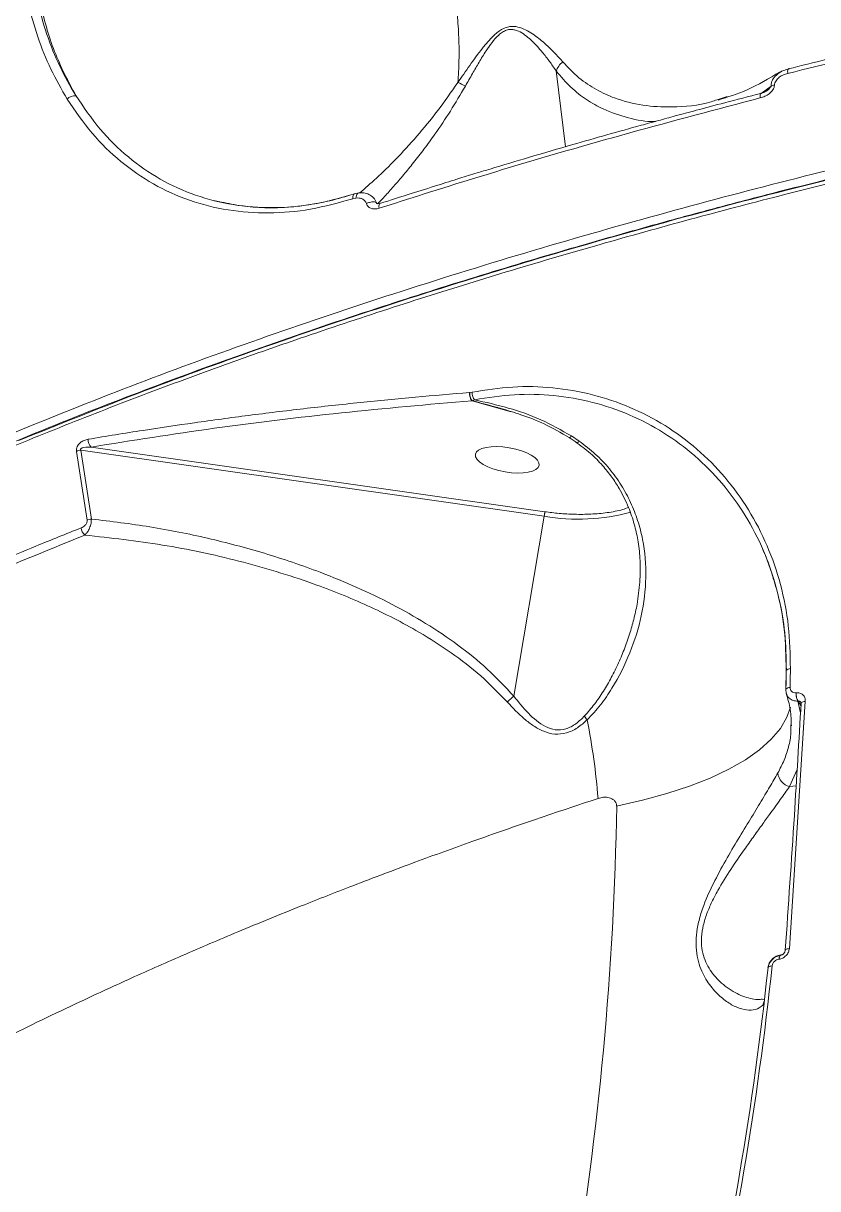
# Model space of a CAD drawing. Header units: millimetres. Extents: x -5609 to 5139, y -3980 to 3221.
# Drawn here: x 2949.6 to 3064.2, y 486.6 to 654.7 of the extents above; entities that cross this region are included whole.
import ezdxf

# ---------------------------------------------------------------- set-up
doc = ezdxf.new("R2010")
doc.units = ezdxf.units.MM
for name, color, linetype in [('DIKOM_ЗОНА', 80, 'Continuous'), ('DIKOM_ОБЪЕКТ', 7, 'Continuous'), ('DIKOM_РАЗМЕР_ОБЪЕКТА', 7, 'Continuous')]:
    doc.layers.add(name, color=color, linetype=linetype)

# ---------------------------------------------------------------- blocks, each defined once
blk = doc.blocks.new('A$Cc336a1e3')
at = {"color": 8, "linetype": 'Continuous', "lineweight": 15}
for p, q in [((5846.65, 1920.76), (5847.98, 1909.82)), ((5834.51, 1873.18), (5840.18, 1871.6)), ((5834.54, 1873.18), (5834.99, 1873.06)), ((5881.92, 1828.16), (5881.54, 1829.84)), ((5881.98, 1829.2), (5881.56, 1829.85)), ((5880.34, 1817.52), (5881.45, 1819.99)), ((5881.28, 1817.61), (5880.34, 1817.52))]:
    blk.add_line(p, q, dxfattribs=at)
at = {"color": 7, "linetype": 'Continuous', "lineweight": 15}
for p, q in [((5871.34, 1917.08), (5869.87, 1916.6)), ((5876.21, 1917.53), (5877.66, 1918.58)), ((5798.37, 1901.84), (5797.22, 1902.06)), ((5817.33, 1902.33), (5817.77, 1902.43)), ((5818.18, 1903.18), (5817.54, 1903.04)), ((5821.3, 1901.67), (5821.34, 1901.68)), ((5834.21, 1874.37), (5834.17, 1874.37)), ((5834.52, 1874.41), (5834.21, 1874.37)), ((5834.54, 1873.18), (5834.88, 1873.32)), ((5834.54, 1873.18), (5834.51, 1873.18)), ((5848.55, 1867.85), (5849.67, 1867.1)), ((5849.96, 1867.36), (5848.85, 1868.1)), ((5778.96, 1855.95), (5777.44, 1865.87)), ((5779.59, 1856.11), (5778.07, 1866.05)), ((5778.07, 1866.05), (5844.93, 1856.51)), ((5845.01, 1857.16), (5779.58, 1866.5)), ((5844.93, 1856.51), (5840.54, 1830.54)), ((5879.85, 1834.18), (5879.79, 1831.49)), ((5879.9, 1830.86), (5879.81, 1831.42)), ((5882.6, 1829.79), (5880.3, 1794.13)), ((5881.27, 1831.05), (5881.29, 1831.05)), ((5881.56, 1829.85), (5881.54, 1829.84)), ((5881.95, 1829.65), (5881.98, 1829.49)), ((5880.52, 1826.42), (5880.52, 1826.27)), ((5878.82, 1792.6), (5878.79, 1792.6)), ((5879.07, 1793.2), (5879.08, 1793.2)), ((5879.1, 1793.2), (5879.08, 1793.2)), ((5876.7, 1786.84), (5876.15, 1786.77))]:
    blk.add_line(p, q, dxfattribs=at)
at = {"color": 8, "linetype": 'Continuous', "lineweight": 15, "flags": 128}
for points in [[(5880.07, 1920.41), (5880.06, 1920.58), (5880.05, 1920.73), (5880.07, 1920.86), (5880.09, 1920.97), (5880.13, 1921.04), (5880.18, 1921.09), (5880.24, 1921.1), (5880.25, 1921.1)], [(5876.09, 1916.87), (5876.08, 1917.04), (5876.08, 1917.2), (5876.09, 1917.33), (5876.12, 1917.44), (5876.17, 1917.51), (5876.22, 1917.55), (5876.23, 1917.55)], [(5817.33, 1902.33), (5817.32, 1902.5), (5817.33, 1902.65), (5817.35, 1902.79), (5817.39, 1902.9), (5817.45, 1902.98), (5817.52, 1903.03), (5817.57, 1903.05)], [(5818.18, 1903.18), (5818.17, 1903.18), (5818.07, 1903.14), (5817.97, 1903.06), (5817.89, 1902.94), (5817.83, 1902.79), (5817.79, 1902.62), (5817.77, 1902.43)], [(5821.09, 1900.96), (5821.08, 1901.14), (5821.08, 1901.3), (5821.11, 1901.44), (5821.16, 1901.55), (5821.22, 1901.63), (5821.3, 1901.67), (5821.3, 1901.67)], [(5855.38, 1814.7), (5859.12, 1815.53), (5862.63, 1816.48), (5865.9, 1817.55), (5868.89, 1818.73), (5871.58, 1820), (5873.96, 1821.37), (5876, 1822.81), (5877.68, 1824.32), (5879, 1825.89), (5879.95, 1827.5), (5880.47, 1828.97)], [(5878.79, 1792.6), (5878.81, 1792.75), (5878.84, 1792.88), (5878.88, 1793), (5878.93, 1793.09), (5878.99, 1793.16), (5879.05, 1793.19), (5879.07, 1793.2)], [(5878.82, 1792.6), (5878.84, 1792.75), (5878.87, 1792.89), (5878.91, 1793), (5878.95, 1793.09), (5879.01, 1793.16), (5879.07, 1793.19), (5879.1, 1793.2)], [(5876.69, 1786.56), (5876.56, 1786.27), (5876.49, 1785.94)]]:
    blk.add_lwpolyline(points, dxfattribs=at)
at = {"color": 7, "linetype": 'Continuous', "lineweight": 15}
for centre, radius, start, end in [((5830.37, 1913.16), 6.29, 59.6468, 70.585), ((5777.2, 1915.71), 1.49, 84.743, 137.8163), ((5878.27, 1917.26), 1.46, 94.2526, 114.4677), ((5401.81, 1845.51), 493.84, 333.7539, 7.0339), ((5402, 1845.49), 494.89, 333.7536, 7.0341), ((5401.94, 1845.3), 495.01, 333.754, 7.0338), ((5402.21, 1845.78), 495.32, 333.7535, 7.0342), ((5835.67, 1874.14), 1.48, 170.9161, 220.3832), ((5780.44, 1867.52), 1.34, 175.4492, 229.7388), ((5778.36, 1863.83), 2.24, 97.5254, 114.2675), ((5779.72, 1854.99), 1.62, 185.6925, 227.8445), ((5404.69, 1842.49), 475.24, 358.6817, 359.0065), ((5880.46, 1833.73), 0.789, 90.2781, 139.5234), ((5413.34, 1842.63), 467.19, 358.6746, 359.0054), ((5879.94, 1831.49), 0.149, 155.5931, 207.1498), ((5880.4, 1831.04), 0.783, 89.9635, 139.5061), ((5854.23, 1829.53), 3.94, 207.9096, 217.842), ((5754.47, 1808.01), 98.53, 4.5241, 11.1809), ((5880.8, 1819.63), 2.16, 184.1847, 257.6588), ((5388.13, 1822.46), 467.32, 341.7387, 359.0492), ((5399.97, 1841.94), 479.92, 346.833, 353.9545), ((5400.24, 1842.21), 480.25, 346.8326, 353.9551)]:
    blk.add_arc(centre, radius, start, end, dxfattribs=at)
at = {"color": 8, "linetype": 'Continuous', "lineweight": 15}
for centre, radius, start, end in [((5848.36, 1868.37), 0.559, 289.5755, 330.8045), ((5849.84, 1884.4), 28.32, 260.0297, 285.5422), ((5880, 1834.18), 0.15, 155.8674, 180.0644)]:
    blk.add_arc(centre, radius, start, end, dxfattribs=at)
at = {"color": 7, "linetype": 'Continuous', "lineweight": 15}
blk.add_ellipse((5839.59, 1864.66), major_axis=(4.6, -0.79), ratio=0.379166, dxfattribs=at)
for points, knots in [([(5832, 1932.21), (5836.88, 1933.71), (5846.64, 1936.7), (5861.72, 1940.94), (5877.05, 1944.98), (5892.67, 1948.8), (5907.57, 1952.19), (5921.74, 1955.19), (5935.12, 1957.84), (5948.73, 1960.35), (5962.56, 1962.72), (5976.59, 1964.93), (5990.56, 1966.94), (6004.45, 1968.76), (6018.25, 1970.4), (6032.21, 1971.87), (6046.29, 1973.18), (6060.5, 1974.31), (6073.88, 1975.2), (6086.43, 1975.88), (6098.14, 1976.38), (6109.88, 1976.75), (6121.65, 1976.98), (6133.42, 1977.07), (6145.19, 1977.02), (6159.35, 1976.77), (6175.8, 1976.21), (6194.42, 1975.16), (6212.82, 1973.69), (6228.29, 1972.07), (6240.98, 1970.47), (6251.03, 1969.03), (6260.92, 1967.45), (6270.64, 1965.72), (6280.18, 1963.84), (6289.52, 1961.81), (6299.6, 1959.39), (6310.28, 1956.54), (6321.41, 1953.18), (6332.05, 1949.57), (6342.17, 1945.71), (6352.4, 1941.3), (6362.55, 1936.31), (6372.35, 1930.66), (6381.23, 1924.71), (6386.25, 1920.5), (6388.76, 1918.39)], [0, 0, 0, 0, 0.025201, 0.050426, 0.075478, 0.100439, 0.125533, 0.145965, 0.166556, 0.187307, 0.208217, 0.229287, 0.250516, 0.270801, 0.291287, 0.311974, 0.332861, 0.35395, 0.375239, 0.39266, 0.410236, 0.427968, 0.445856, 0.463899, 0.482097, 0.500451, 0.530196, 0.560356, 0.590931, 0.62192, 0.639817, 0.657849, 0.676016, 0.69432, 0.712759, 0.731334, 0.750044, 0.774713, 0.799565, 0.824602, 0.849823, 0.875227, 0.906171, 0.937281, 0.968557, 1, 1, 1, 1]), ([(5768.38, 1868.57), (5773.94, 1870.81), (5785.06, 1875.3), (5802.64, 1881.73), (5820.84, 1887.92), (5839.67, 1893.83), (5858.65, 1899.32), (5877.68, 1904.41), (5896.68, 1909.1), (5912.64, 1912.71), (5925.34, 1915.41), (5934.65, 1917.31), (5944.03, 1919.13), (5953.47, 1920.88), (5966.48, 1923.19), (5983.23, 1925.93), (6003.87, 1928.94), (6024.89, 1931.62), (6046.24, 1933.95), (6067.39, 1935.87), (6088.26, 1937.38), (6108.79, 1938.51), (6124.78, 1939.08), (6136.25, 1939.35), (6143.19, 1939.47), (6150.14, 1939.54), (6157.08, 1939.57), (6164.02, 1939.54), (6170.94, 1939.47), (6182.04, 1939.29), (6197.24, 1938.82), (6216.37, 1937.84), (6235.28, 1936.45), (6253.92, 1934.65), (6271.8, 1932.47), (6288.89, 1929.93), (6305.17, 1927.07), (6317.73, 1924.48), (6326.88, 1922.39), (6332.85, 1920.94), (6338.73, 1919.43), (6344.51, 1917.87), (6350.19, 1916.24), (6358.6, 1913.69), (6369.4, 1910.08), (6382.1, 1905.22), (6393.95, 1900), (6404.91, 1894.45), (6414.93, 1888.57), (6423.97, 1882.38), (6431.99, 1875.88), (6438.94, 1869.09), (6444.88, 1862.04), (6447.87, 1857.14), (6449.37, 1854.69)], [0, 0, 0, 0, 0.024819, 0.049681, 0.074585, 0.099531, 0.12452, 0.147882, 0.17128, 0.194715, 0.205777, 0.216847, 0.227925, 0.239011, 0.250106, 0.273561, 0.297359, 0.321499, 0.345981, 0.370806, 0.394284, 0.418061, 0.442135, 0.45031, 0.458519, 0.466761, 0.475037, 0.483347, 0.49169, 0.500068, 0.523695, 0.547624, 0.571855, 0.596389, 0.621225, 0.644678, 0.668395, 0.692375, 0.701869, 0.711403, 0.720978, 0.730593, 0.740249, 0.749946, 0.774408, 0.798991, 0.823695, 0.848519, 0.873464, 0.898529, 0.923716, 0.949023, 0.974451, 1, 1, 1, 1]), ([(5947.61, 1935.72), (5945.5, 1935.32), (5941.71, 1934.62), (5936.7, 1933.65), (5932.82, 1932.89), (5929.59, 1932.24), (5923.54, 1931.01), (5915.93, 1929.41), (5907.02, 1927.45), (5901.37, 1926.17), (5897.24, 1925.21), (5894.13, 1924.48), (5890.19, 1923.54), (5885.43, 1922.38), (5882, 1921.52), (5880.14, 1921.06)], [0, 0, 0, 0, 0.091766, 0.164611, 0.218595, 0.26188, 0.30605, 0.48437, 0.598057, 0.702928, 0.7372, 0.783867, 0.843206, 0.915235, 1, 1, 1, 1]), ([(5947.61, 1935.09), (5941.79, 1933.98), (5930.2, 1931.79), (5913.13, 1928.2), (5896.39, 1924.44), (5885.49, 1921.75), (5880.07, 1920.41)], [0, 0, 0, 0, 0.253115, 0.504156, 0.753118, 1, 1, 1, 1]), ([(5832.46, 1919.09), (5832.54, 1920.14), (5832.67, 1922.22), (5832.63, 1925.52), (5832.42, 1928.84), (5832.14, 1931.1), (5832, 1932.21)], [0, 0, 0, 0, 0.260814, 0.514957, 0.76158, 1, 1, 1, 1]), ([(5776.09, 1916.71), (5775.29, 1918.13), (5773.67, 1920.95), (5771.76, 1925.66), (5770.85, 1929.03), (5770.39, 1930.72)], [0, 0, 0, 0, 0.333965, 0.666105, 1, 1, 1, 1]), ([(5777.34, 1917.2), (5776.54, 1918.59), (5774.96, 1921.36), (5773.08, 1925.98), (5772.19, 1929.29), (5771.74, 1930.95)], [0, 0, 0, 0, 0.334018, 0.665979, 1, 1, 1, 1]), ([(5772.17, 1930.82), (5772.46, 1929.57), (5773.04, 1927.09), (5774.6, 1922.4), (5776.25, 1919.27), (5777.34, 1917.2)], [0, 0, 0, 0, 0.251946, 0.503293, 1, 1, 1, 1]), ([(5847.62, 1922.08), (5846.72, 1923.05), (5845.38, 1924.52), (5843.34, 1926.1), (5842, 1926.85), (5841.03, 1927.17), (5840.16, 1927.2), (5839.47, 1927.07), (5838.78, 1926.76), (5837.93, 1926.17), (5837, 1925.25), (5835.68, 1923.65), (5834.18, 1921.57), (5833.04, 1919.91), (5832.46, 1919.09)], [0, 0, 0, 0, 0.24459, 0.368649, 0.431108, 0.494678, 0.52698, 0.559347, 0.591803, 0.624113, 0.687627, 0.750693, 0.875703, 1, 1, 1, 1]), ([(5833.55, 1918.59), (5833.9, 1919.19), (5834.54, 1920.32), (5835.53, 1922.03), (5836.45, 1923.54), (5837.37, 1924.88), (5838.17, 1925.81), (5838.9, 1926.39), (5839.5, 1926.68), (5840.1, 1926.78), (5840.87, 1926.69), (5841.72, 1926.28), (5842.6, 1925.62), (5843.4, 1924.87), (5844.07, 1924.15), (5844.67, 1923.46), (5845.19, 1922.81), (5845.69, 1922.15), (5846.18, 1921.47), (5846.49, 1921.02), (5846.65, 1920.77)], [0, 0, 0, 0, 0.0909, 0.171837, 0.255224, 0.317982, 0.379177, 0.409151, 0.438585, 0.467906, 0.497831, 0.558988, 0.621104, 0.683892, 0.747279, 0.792138, 0.844694, 0.897079, 0.943673, 1, 1, 1, 1]), ([(5847.62, 1922.08), (5847.4, 1921.88), (5846.98, 1921.5), (5846.76, 1921.01), (5846.65, 1920.77)], [0, 0, 0, 0, 0.500107, 1, 1, 1, 1]), ([(5846.65, 1920.76), (5846.65, 1920.76), (5846.65, 1920.76), (5846.65, 1920.77), (5846.65, 1920.77), (5846.65, 1920.77)], [0, 0, 0, 0, 0.5761, 0.800921, 1, 1, 1, 1]), ([(5878.96, 1920.63), (5877.37, 1919.69), (5874.36, 1917.89), (5871.42, 1917), (5870.03, 1916.57)], [0, 0, 0, 0, 0.529423, 1, 1, 1, 1]), ([(5880.07, 1920.41), (5879.86, 1920.35), (5879.43, 1920.22), (5878.84, 1919.87), (5878.42, 1919.46), (5878.2, 1919.05), (5878.17, 1918.82), (5878.16, 1918.71)], [0, 0, 0, 0, 0.25095, 0.5002, 0.749866, 0.875332, 1, 1, 1, 1]), ([(5880.3, 1921.07), (5880, 1921.01), (5879.4, 1920.87), (5878.88, 1920.52), (5878.62, 1920.35)], [0, 0, 0, 0, 0.493277, 1, 1, 1, 1]), ([(5876.18, 1917.52), (5874.44, 1917.07), (5871.32, 1916.27), (5867.21, 1915.18), (5864.02, 1914.32), (5861.38, 1913.6), (5856.43, 1912.24), (5850.22, 1910.49), (5842.96, 1908.37), (5838.38, 1907), (5835.03, 1905.98), (5832.51, 1905.2), (5829.33, 1904.21), (5825.49, 1903), (5822.72, 1902.11), (5821.23, 1901.63)], [0, 0, 0, 0, 0.091745, 0.164586, 0.218563, 0.261852, 0.306028, 0.48437, 0.598068, 0.702958, 0.737229, 0.7839, 0.843235, 0.915256, 1, 1, 1, 1]), ([(5878.16, 1918.71), (5878.14, 1918.59), (5878.11, 1918.35), (5877.86, 1917.91), (5877.41, 1917.46), (5876.77, 1917.08), (5876.32, 1916.94), (5876.09, 1916.87)], [0, 0, 0, 0, 0.124644, 0.250195, 0.499914, 0.749106, 1, 1, 1, 1]), ([(5877.15, 1917.98), (5877.01, 1917.89), (5876.73, 1917.7), (5876.4, 1917.6), (5876.23, 1917.55)], [0, 0, 0, 0, 0.48709, 1, 1, 1, 1]), ([(5817.33, 1902.33), (5815.29, 1901.76), (5811.21, 1900.63), (5805.14, 1900.13), (5799.27, 1900.55), (5793.67, 1901.95), (5788.48, 1904.3), (5783.77, 1907.57), (5779.54, 1911.65), (5777.25, 1915.02), (5776.09, 1916.71)], [0, 0, 0, 0, 0.125123, 0.249773, 0.375244, 0.499699, 0.625035, 0.749555, 0.874297, 1, 1, 1, 1]), ([(5876.09, 1916.87), (5869.79, 1915.21), (5857.2, 1911.89), (5838.84, 1906.58), (5827, 1902.83), (5821.09, 1900.96)], [0, 0, 0, 0, 0.333854, 0.66719, 1, 1, 1, 1]), ([(5892.01, 1906.63), (5889.62, 1906.05), (5885.2, 1904.97), (5879.15, 1903.44), (5874.19, 1902.16), (5870.17, 1901.1), (5866.73, 1900.18), (5861.96, 1898.88), (5855.66, 1897.13), (5845.84, 1894.31), (5834.13, 1890.79), (5819.84, 1886.25), (5805.07, 1881.25), (5789.94, 1875.77), (5774.62, 1869.84), (5759.25, 1863.45), (5743.95, 1856.58), (5729.43, 1849.53), (5715.7, 1842.3), (5702.8, 1834.92), (5690.76, 1827.4), (5679.6, 1819.76), (5669.37, 1812.01), (5660.08, 1804.19), (5651.77, 1796.31), (5644.46, 1788.39), (5637.9, 1780.14), (5632.26, 1771.56), (5627.72, 1762.68), (5624.88, 1754.85), (5623.26, 1748.09), (5622.66, 1743.79), (5622.44, 1740.94), (5622.37, 1739.49), (5622.33, 1738.09), (5622.33, 1737.13), (5622.33, 1736.69)], [0, 0, 0, 0, 0.015134, 0.028048, 0.0387, 0.047077, 0.054039, 0.061089, 0.078148, 0.095401, 0.126209, 0.157018, 0.193695, 0.230371, 0.267049, 0.308804, 0.350527, 0.392206, 0.433887, 0.475569, 0.517253, 0.558945, 0.600731, 0.642432, 0.684122, 0.725816, 0.767511, 0.814212, 0.86098, 0.907746, 0.938579, 0.969334, 0.977187, 0.984896, 0.99306, 1, 1, 1, 1]), ([(5891.94, 1905.99), (5887.82, 1904.98), (5879.37, 1902.9), (5866.62, 1899.55), (5853.47, 1895.91), (5842.59, 1892.72), (5834.01, 1890.11), (5827.8, 1888.16), (5821.54, 1886.15), (5815.24, 1884.06), (5808.9, 1881.91), (5802.52, 1879.69), (5794.12, 1876.67), (5783.85, 1872.83), (5771.93, 1868.12), (5760.31, 1863.27), (5749.46, 1858.48), (5739.41, 1853.8), (5732.45, 1850.38), (5727.91, 1848.09), (5725.63, 1846.92), (5723.38, 1845.75), (5721.16, 1844.58), (5718.98, 1843.42), (5713.87, 1840.66), (5706.19, 1836.33), (5696.46, 1830.46), (5687.63, 1824.74), (5679.94, 1819.41), (5673.26, 1814.46), (5668.83, 1810.96), (5666.02, 1808.66), (5664.63, 1807.5), (5663.28, 1806.36), (5661.97, 1805.22), (5660.69, 1804.1), (5656.73, 1800.57), (5650.56, 1794.65), (5643.07, 1786.36), (5636.82, 1778.21), (5631.67, 1770.2), (5629.16, 1764.94), (5627.91, 1762.33)], [0, 0, 0, 0, 0.030416, 0.062321, 0.095715, 0.130598, 0.146745, 0.163192, 0.17994, 0.196987, 0.214335, 0.231983, 0.249932, 0.285036, 0.320141, 0.355246, 0.390845, 0.422279, 0.453078, 0.461039, 0.468957, 0.476831, 0.484662, 0.492449, 0.500192, 0.539822, 0.577953, 0.614583, 0.649714, 0.679388, 0.707901, 0.715177, 0.722374, 0.72949, 0.736527, 0.743485, 0.750362, 0.802052, 0.852861, 0.902788, 0.951834, 1, 1, 1, 1]), ([(5817.47, 1903), (5816.31, 1902.65), (5814.18, 1902.03), (5811.28, 1901.48), (5808.97, 1901.18), (5806.79, 1901.02), (5804.27, 1901.01), (5801.36, 1901.2), (5799.34, 1901.64), (5798.37, 1901.84)], [0, 0, 0, 0, 0.175972, 0.322374, 0.440279, 0.530029, 0.656992, 0.836161, 1, 1, 1, 1]), ([(5819.27, 1901.63), (5819.24, 1901.7), (5819.18, 1901.86), (5818.99, 1902.1), (5818.68, 1902.32), (5818.24, 1902.45), (5817.93, 1902.43), (5817.77, 1902.43)], [0, 0, 0, 0, 0.122856, 0.250896, 0.50041, 0.750361, 1, 1, 1, 1]), ([(5820.73, 1901.71), (5820.68, 1901.85), (5820.57, 1902.13), (5820.22, 1902.59), (5819.67, 1902.98), (5818.93, 1903.21), (5818.42, 1903.19), (5818.18, 1903.18)], [0, 0, 0, 0, 0.143469, 0.281258, 0.537402, 0.774871, 1, 1, 1, 1]), ([(5821.09, 1900.96), (5820.91, 1900.91), (5820.54, 1900.82), (5820.01, 1900.89), (5819.62, 1901.09), (5819.37, 1901.36), (5819.31, 1901.54), (5819.27, 1901.63)], [0, 0, 0, 0, 0.24979, 0.499516, 0.748974, 0.874291, 1, 1, 1, 1]), ([(5821.3, 1901.67), (5821.14, 1901.64), (5820.92, 1901.59), (5820.76, 1901.63), (5820.74, 1901.69), (5820.73, 1901.71)], [0, 0, 0, 0, 0.610225, 0.849247, 1, 1, 1, 1]), ([(5834.52, 1874.41), (5836.48, 1874.72), (5840.38, 1875.34), (5846.23, 1875.17), (5851.93, 1874.19), (5857.37, 1872.35), (5862.44, 1869.71), (5867.04, 1866.32), (5871.1, 1862.23), (5874.5, 1857.54), (5877.21, 1852.33), (5879.14, 1846.69), (5880.33, 1840.73), (5880.41, 1836.59), (5880.46, 1834.52)], [0, 0, 0, 0, 0.083426, 0.166626, 0.250378, 0.333456, 0.416839, 0.500269, 0.583258, 0.666695, 0.749771, 0.832908, 0.916448, 1, 1, 1, 1]), ([(5779.11, 1867.62), (5781.75, 1868.06), (5786.8, 1868.89), (5794.54, 1870.03), (5802.26, 1871.07), (5810.24, 1872.05), (5818.27, 1872.92), (5826.26, 1873.71), (5831.56, 1874.15), (5834.17, 1874.37)], [0, 0, 0, 0, 0.15079, 0.289108, 0.433346, 0.576896, 0.723235, 0.864271, 1, 1, 1, 1]), ([(5834.51, 1873.18), (5834.45, 1873.24), (5834.35, 1873.36), (5834.22, 1873.67), (5834.16, 1874.02), (5834.16, 1874.26), (5834.17, 1874.37)], [0, 0, 0, 0, 0.242038, 0.500022, 0.75806, 1, 1, 1, 1]), ([(5834.52, 1874.41), (5834.53, 1874.31), (5834.54, 1874.11), (5834.62, 1873.8), (5834.73, 1873.51), (5834.83, 1873.38), (5834.88, 1873.32)], [0, 0, 0, 0, 0.243662, 0.500024, 0.756298, 1, 1, 1, 1]), ([(5848.85, 1868.1), (5847.4, 1868.92), (5844.5, 1870.57), (5839.75, 1872.22), (5836.5, 1872.95), (5834.88, 1873.32)], [0, 0, 0, 0, 0.333248, 0.666347, 1, 1, 1, 1]), ([(5779.58, 1866.5), (5785.45, 1867.43), (5797.18, 1869.29), (5815.52, 1871.52), (5828.19, 1872.63), (5834.51, 1873.18)], [0, 0, 0, 0, 0.33439, 0.667794, 1, 1, 1, 1]), ([(5834.99, 1873.06), (5836.07, 1872.78), (5837.3, 1872.45), (5838.53, 1872.1), (5838.69, 1872.05)], [0, 0, 0, 0, 0.872513, 1, 1, 1, 1]), ([(5838.68, 1872.06), (5839.65, 1871.77), (5841.76, 1871.15), (5845.12, 1869.84), (5847.35, 1868.54), (5848.55, 1867.85)], [0, 0, 0, 0, 0.280721, 0.615659, 1, 1, 1, 1]), ([(5777.44, 1865.87), (5777.43, 1865.99), (5777.42, 1866.22), (5777.54, 1866.59), (5777.74, 1866.89), (5778.07, 1867.21), (5778.54, 1867.49), (5778.92, 1867.58), (5779.11, 1867.62)], [0, 0, 0, 0, 0.125393, 0.250844, 0.375638, 0.501393, 0.751255, 1, 1, 1, 1]), ([(5849.43, 1867.26), (5850.17, 1866.71), (5851.59, 1865.68), (5853.31, 1863.92), (5854.67, 1862.22), (5855.98, 1860.2), (5857.09, 1857.93), (5857.94, 1855.44), (5858.49, 1853.01), (5858.8, 1850.35), (5858.82, 1847.34), (5858.54, 1845.28), (5858.39, 1844.22)], [0, 0, 0, 0, 0.099235, 0.189166, 0.269913, 0.342073, 0.460289, 0.559991, 0.648989, 0.753367, 0.873418, 1, 1, 1, 1]), ([(5851.13, 1827.12), (5851.79, 1827.83), (5853.11, 1829.25), (5855.28, 1832.48), (5857.43, 1836.75), (5859.1, 1842.15), (5859.77, 1847.68), (5859.39, 1852.3), (5858.47, 1855.89), (5857.45, 1858.52), (5856.09, 1861.03), (5854.38, 1863.38), (5852.36, 1865.55), (5850.76, 1866.75), (5849.96, 1867.36)], [0, 0, 0, 0, 0.063142, 0.125764, 0.250958, 0.375032, 0.49999, 0.624338, 0.687098, 0.749396, 0.811967, 0.874684, 0.937163, 1, 1, 1, 1]), ([(5778.07, 1866.05), (5778.06, 1866.07), (5778.04, 1866.1), (5778.03, 1866.14), (5778.03, 1866.17), (5778.04, 1866.2), (5778.06, 1866.25), (5778.13, 1866.31), (5778.28, 1866.38), (5778.77, 1866.51), (5779.22, 1866.5), (5779.58, 1866.5)], [0, 0, 0, 0, 0.040908, 0.058555, 0.075308, 0.092067, 0.109745, 0.150741, 0.246344, 0.383235, 1, 1, 1, 1]), ([(5844.93, 1856.51), (5844.95, 1856.57), (5844.97, 1856.69), (5844.99, 1856.89), (5845.01, 1857.06), (5845.01, 1857.12), (5845.01, 1857.16)], [0, 0, 0, 0, 0.250096, 0.500008, 0.750121, 1, 1, 1, 1]), ([(5727.72, 1832.1), (5729.67, 1833.09), (5733.75, 1835.16), (5740.01, 1838.22), (5744.65, 1840.41), (5747.38, 1841.67), (5748.27, 1842.08), (5749.16, 1842.49), (5750.06, 1842.9), (5750.98, 1843.32), (5752.36, 1843.94), (5754.47, 1844.89), (5757.58, 1846.26), (5761.49, 1847.97), (5766.24, 1849.99), (5771.84, 1852.32), (5775.93, 1853.96), (5778.11, 1854.83)], [0, 0, 0, 0, 0.125698, 0.262519, 0.392124, 0.409732, 0.427492, 0.445396, 0.463448, 0.481652, 0.499999, 0.545845, 0.606685, 0.682521, 0.77335, 0.879179, 1, 1, 1, 1]), ([(5778.11, 1854.83), (5778.21, 1854.88), (5778.42, 1854.97), (5778.66, 1855.17), (5778.82, 1855.38), (5778.92, 1855.56), (5778.97, 1855.76), (5778.96, 1855.89), (5778.96, 1855.95)], [0, 0, 0, 0, 0.248938, 0.498721, 0.629559, 0.749635, 0.87471, 1, 1, 1, 1]), ([(5778.63, 1853.79), (5778.74, 1853.9), (5778.96, 1854.12), (5779.21, 1854.55), (5779.39, 1854.97), (5779.5, 1855.34), (5779.58, 1855.73), (5779.58, 1855.99), (5779.59, 1856.11)], [0, 0, 0, 0, 0.217669, 0.452392, 0.580385, 0.715829, 0.857563, 1, 1, 1, 1]), ([(5778.96, 1855.95), (5779.05, 1855.99), (5779.24, 1856.06), (5779.47, 1856.1), (5779.59, 1856.11)], [0, 0, 0, 0, 0.499883, 1, 1, 1, 1]), ([(5840.54, 1830.54), (5839.3, 1831.87), (5836.84, 1834.53), (5832.5, 1837.99), (5827.89, 1841.09), (5822.99, 1843.85), (5817.9, 1846.3), (5811.77, 1848.82), (5804.6, 1851.25), (5796.39, 1853.41), (5788.05, 1855.08), (5782.41, 1855.77), (5779.59, 1856.11)], [0, 0, 0, 0, 0.083537, 0.166029, 0.250486, 0.33331, 0.417365, 0.501884, 0.627002, 0.751303, 0.87545, 1, 1, 1, 1]), ([(5728.32, 1831.1), (5733.54, 1833.71), (5743.99, 1838.94), (5760.8, 1846.52), (5772.68, 1851.37), (5778.63, 1853.79)], [0, 0, 0, 0, 0.33351, 0.666498, 1, 1, 1, 1]), ([(5778.63, 1853.79), (5782.38, 1853.37), (5789.87, 1852.55), (5800.91, 1850.18), (5810.8, 1847.21), (5819.48, 1843.72), (5826.11, 1840.34), (5831.52, 1836.88), (5835.87, 1833.57), (5838.36, 1830.99), (5839.61, 1829.7)], [0, 0, 0, 0, 0.166563, 0.33264, 0.499589, 0.625439, 0.751026, 0.834086, 0.916851, 1, 1, 1, 1]), ([(5876.36, 1852), (5876.84, 1850.88), (5877.47, 1849.44), (5877.89, 1847.89), (5877.98, 1847.55)], [0, 0, 0, 0, 0.778522, 1, 1, 1, 1]), ([(5877.98, 1847.55), (5878.28, 1846.53), (5879.04, 1844.01), (5879.77, 1839.57), (5879.84, 1836.09), (5879.88, 1834.27)], [0, 0, 0, 0, 0.242477, 0.602752, 1, 1, 1, 1]), ([(5880.4, 1831.83), (5880.41, 1831.71), (5880.43, 1831.48), (5880.63, 1831.21), (5880.92, 1831.05), (5881.15, 1831.05), (5881.27, 1831.05)], [0, 0, 0, 0, 0.249308, 0.499308, 0.749589, 1, 1, 1, 1]), ([(5840.54, 1830.53), (5840.37, 1830.4), (5840.03, 1830.14), (5839.75, 1829.85), (5839.61, 1829.7)], [0, 0, 0, 0, 0.499957, 1, 1, 1, 1]), ([(5839.61, 1829.7), (5840.4, 1828.86), (5841.6, 1827.59), (5843.38, 1826.23), (5844.84, 1825.42), (5846.45, 1824.98), (5848.15, 1825.15), (5849.75, 1825.92), (5850.67, 1826.72), (5851.13, 1827.12)], [0, 0, 0, 0, 0.245457, 0.368943, 0.493694, 0.61957, 0.746355, 0.873421, 1, 1, 1, 1]), ([(5840.54, 1830.54), (5840.54, 1830.54), (5840.54, 1830.53), (5840.54, 1830.53), (5840.54, 1830.53), (5840.54, 1830.53)], [0, 0, 0, 0, 0.545743, 0.78215, 1, 1, 1, 1]), ([(5840.54, 1830.53), (5841.22, 1829.69), (5842.58, 1828), (5844.59, 1826.29), (5846.51, 1825.6), (5848.08, 1825.73), (5849.54, 1826.51), (5850.35, 1827.3), (5850.76, 1827.69)], [0, 0, 0, 0, 0.249209, 0.4987, 0.624015, 0.749073, 0.87439, 1, 1, 1, 1]), ([(5879.86, 1830.96), (5880.08, 1830.17), (5880.54, 1828.6), (5880.57, 1827.04), (5880.59, 1826.26)], [0, 0, 0, 0, 0.499324, 1, 1, 1, 1]), ([(5881.54, 1829.84), (5881.5, 1829.91), (5881.41, 1830.05), (5881.32, 1830.37), (5881.26, 1830.72), (5881.27, 1830.94), (5881.27, 1831.05)], [0, 0, 0, 0, 0.242285, 0.499952, 0.757645, 1, 1, 1, 1]), ([(5881.29, 1831.05), (5881.38, 1831.05), (5881.56, 1831.06), (5881.91, 1830.99), (5882.28, 1830.77), (5882.57, 1830.33), (5882.59, 1829.97), (5882.6, 1829.79)], [0, 0, 0, 0, 0.125552, 0.251263, 0.500889, 0.75039, 1, 1, 1, 1]), ([(5881.29, 1831.05), (5881.29, 1830.94), (5881.29, 1830.72), (5881.35, 1830.37), (5881.44, 1830.05), (5881.52, 1829.91), (5881.56, 1829.85)], [0, 0, 0, 0, 0.242339, 0.499988, 0.757647, 1, 1, 1, 1]), ([(5882, 1829.55), (5881.68, 1824.14), (5880.98, 1812.18), (5880.16, 1800.35), (5879.71, 1793.88)], [0, 0, 0, 0, 0.452483, 1, 1, 1, 1]), ([(5878.65, 1819.47), (5878.27, 1818.82), (5877.51, 1817.51), (5876.07, 1815.11), (5874.46, 1812.46), (5872.7, 1809.58), (5870.88, 1806.46), (5869.08, 1803.11), (5867.89, 1800.34), (5867.32, 1798.44), (5867.02, 1797.16), (5866.81, 1795.61), (5866.84, 1793.83), (5867.14, 1792.24), (5867.64, 1790.85), (5868.46, 1789.29), (5869.69, 1787.75), (5871.22, 1786.44), (5872.73, 1785.59), (5874.14, 1785.2), (5875.43, 1785.23), (5876.14, 1785.7), (5876.49, 1785.94)], [0, 0, 0, 0, 0.061681, 0.123291, 0.185445, 0.247398, 0.309955, 0.372873, 0.436184, 0.452882, 0.469036, 0.500338, 0.531602, 0.564398, 0.596086, 0.627823, 0.690399, 0.752902, 0.814686, 0.876295, 0.938246, 1, 1, 1, 1]), ([(5852.69, 1815.79), (5849.72, 1814.8), (5843.63, 1812.78), (5834.83, 1809.7), (5826, 1806.5), (5817.75, 1803.38), (5809.23, 1800.04), (5801.01, 1796.68), (5792.67, 1793.13), (5785.31, 1789.86), (5778.78, 1786.85), (5773.1, 1784.16), (5767.62, 1781.47), (5762.26, 1778.77), (5756.93, 1775.99), (5751.46, 1773.05), (5745.81, 1769.91), (5740.03, 1766.56), (5734.49, 1763.23), (5727.62, 1758.92), (5719.7, 1753.66), (5710.98, 1747.38), (5702.91, 1741.06), (5695.5, 1734.7), (5688.18, 1727.76), (5681.19, 1720.27), (5674.84, 1712.24), (5669.57, 1704.27), (5667.05, 1699.02), (5665.79, 1696.4)], [0, 0, 0, 0, 0.030637, 0.062753, 0.092642, 0.125146, 0.152796, 0.18737, 0.218474, 0.249606, 0.274967, 0.297883, 0.320132, 0.344341, 0.367093, 0.390609, 0.418357, 0.445416, 0.473261, 0.5, 0.550099, 0.599906, 0.649621, 0.699395, 0.749371, 0.812175, 0.874747, 0.937631, 1, 1, 1, 1]), ([(5855.38, 1814.7), (5855.38, 1814.79), (5855.37, 1814.96), (5855.25, 1815.25), (5854.93, 1815.64), (5854.32, 1815.93), (5853.51, 1816), (5852.96, 1815.86), (5852.69, 1815.79)], [0, 0, 0, 0, 0.068278, 0.141336, 0.274518, 0.524833, 0.762963, 1, 1, 1, 1]), ([(5879.07, 1793.2), (5878.84, 1793.15), (5878.39, 1793.06), (5877.8, 1792.63), (5877.36, 1792.04), (5877.26, 1791.59), (5877.21, 1791.36)], [0, 0, 0, 0, 0.24857, 0.498682, 0.749552, 1, 1, 1, 1]), ([(5880.3, 1794.13), (5880.27, 1793.95), (5880.2, 1793.58), (5879.85, 1793.09), (5879.45, 1792.79), (5879.09, 1792.64), (5878.91, 1792.61), (5878.82, 1792.6)], [0, 0, 0, 0, 0.249636, 0.49915, 0.748835, 0.874438, 1, 1, 1, 1]), ([(5879.69, 1793.81), (5879.68, 1793.74), (5879.66, 1793.63), (5879.58, 1793.5), (5879.5, 1793.4), (5879.41, 1793.32), (5879.31, 1793.26), (5879.2, 1793.22), (5879.13, 1793.21), (5879.09, 1793.2)], [0, 0, 0, 0, 0.253848, 0.380307, 0.506559, 0.630804, 0.754645, 0.877524, 1, 1, 1, 1]), ([(5877.82, 1791.64), (5877.75, 1791.63), (5877.6, 1791.61), (5877.42, 1791.56), (5877.28, 1791.48), (5877.24, 1791.42), (5877.22, 1791.4)], [0, 0, 0, 0, 0.246048, 0.499862, 0.753957, 1, 1, 1, 1]), ([(5878.79, 1792.6), (5878.68, 1792.57), (5878.44, 1792.52), (5878.13, 1792.3), (5877.89, 1791.99), (5877.84, 1791.75), (5877.82, 1791.64)], [0, 0, 0, 0, 0.250156, 0.500347, 0.750192, 1, 1, 1, 1])]:
    blk.add_open_spline(points, degree=3, knots=knots, dxfattribs=at)
at = {"color": 8, "linetype": 'Continuous', "lineweight": 15}
for points, knots in [([(5846.65, 1920.76), (5847.35, 1919.94), (5848.74, 1918.31), (5851.03, 1916.56), (5853.79, 1914.99), (5857.07, 1913.95), (5859.63, 1913.4), (5860.96, 1913.49), (5861.01, 1913.5)], [0, 0, 0, 0, 0.164718, 0.330464, 0.496095, 0.742461, 0.990049, 1, 1, 1, 1]), ([(5869.87, 1916.6), (5869.59, 1916.5), (5867.41, 1915.77), (5863.81, 1915.48), (5859.15, 1915.69), (5855.51, 1916.6), (5852.45, 1918.01), (5849.91, 1919.66), (5848.38, 1921.27), (5847.62, 1922.08)], [0, 0, 0, 0, 0.036213, 0.278754, 0.460351, 0.640397, 0.76036, 0.880672, 1, 1, 1, 1]), ([(5832.46, 1919.09), (5831.5, 1917.71), (5829.57, 1914.96), (5826.52, 1911.25), (5823.51, 1907.98), (5820.63, 1905.17), (5819.08, 1903.84), (5818.31, 1903.17)], [0, 0, 0, 0, 0.200639, 0.399593, 0.600174, 0.799544, 1, 1, 1, 1]), ([(5878.62, 1920.35), (5878.38, 1920.12), (5878, 1919.76), (5877.71, 1919.12), (5877.68, 1918.77), (5877.66, 1918.58)], [0, 0, 0, 0, 0.473813, 0.731542, 1, 1, 1, 1]), ([(5817.02, 1902.87), (5815.25, 1902.38), (5811.48, 1901.34), (5805.77, 1900.9), (5800.02, 1901.31), (5794.55, 1902.7), (5789.46, 1905.01), (5784.85, 1908.22), (5780.71, 1912.23), (5778.47, 1915.54), (5777.34, 1917.2)], [0, 0, 0, 0, 0.112384, 0.238713, 0.365904, 0.492109, 0.61926, 0.745644, 0.872309, 1, 1, 1, 1]), ([(5820.94, 1901.62), (5821.26, 1901.96), (5821.96, 1902.71), (5823.22, 1904.11), (5824.62, 1905.74), (5826.09, 1907.54), (5827.6, 1909.49), (5829.39, 1911.95), (5831.42, 1914.95), (5832.84, 1917.37), (5833.55, 1918.59)], [0, 0, 0, 0, 0.094603, 0.2057, 0.321614, 0.430138, 0.542832, 0.65979, 0.828928, 1, 1, 1, 1]), ([(5877.66, 1918.58), (5877.66, 1918.56), (5877.65, 1918.51), (5877.59, 1918.41), (5877.44, 1918.21), (5877.14, 1917.96), (5876.88, 1917.81), (5876.73, 1917.73)], [0, 0, 0, 0, 0.046329, 0.101543, 0.238915, 0.580127, 1, 1, 1, 1]), ([(5892.22, 1906.58), (5888.1, 1905.58), (5877.19, 1902.96), (5860.01, 1898.34), (5840.68, 1892.76), (5821.9, 1886.88), (5803.67, 1880.69), (5785.98, 1874.23), (5774.76, 1869.7), (5769.14, 1867.44)], [0, 0, 0, 0, 0.092059, 0.243176, 0.393826, 0.544616, 0.695864, 0.847685, 1, 1, 1, 1]), ([(5819.27, 1901.63), (5819.34, 1901.66), (5819.49, 1901.73), (5819.75, 1901.81), (5820.04, 1901.87), (5820.32, 1901.88), (5820.55, 1901.85), (5820.7, 1901.77), (5820.73, 1901.7), (5820.75, 1901.66)], [0, 0, 0, 0, 0.120012, 0.255865, 0.404845, 0.561159, 0.717402, 0.866255, 1, 1, 1, 1]), ([(5834.88, 1873.32), (5836.8, 1873.62), (5840.62, 1874.22), (5846.36, 1874.05), (5851.93, 1873.09), (5857.26, 1871.28), (5862.23, 1868.68), (5866.74, 1865.34), (5870.7, 1861.32), (5874.04, 1856.72), (5876.69, 1851.6), (5878.57, 1846.07), (5879.72, 1840.29), (5879.81, 1836.3), (5879.85, 1834.35)], [0, 0, 0, 0, 0.083676, 0.167005, 0.250981, 0.334273, 0.417854, 0.501569, 0.58477, 0.668648, 0.751941, 0.835343, 0.919301, 1, 1, 1, 1]), ([(5849.96, 1867.36), (5849.91, 1867.3), (5849.81, 1867.2), (5849.7, 1867.1), (5849.67, 1867.1), (5849.66, 1867.1)], [0, 0, 0, 0, 0.315122, 0.653436, 1, 1, 1, 1]), ([(5857.09, 1857.78), (5856.82, 1857.68), (5855.95, 1857.34), (5854.1, 1857.01), (5851.75, 1856.79), (5849.39, 1856.77), (5847.15, 1856.89), (5845.7, 1857.07), (5845.01, 1857.16)], [0, 0, 0, 0, 0.096724, 0.30879, 0.505747, 0.686554, 0.851102, 1, 1, 1, 1]), ([(5858.39, 1844.23), (5858.38, 1844.19), (5858.28, 1843.4), (5857.93, 1841.91), (5857.34, 1839.71), (5856.58, 1837.54), (5855.68, 1835.35), (5854.65, 1833.26), (5853.49, 1831.26), (5852.23, 1829.38), (5851.24, 1828.25), (5850.76, 1827.69)], [0, 0, 0, 0, 0.006722, 0.131609, 0.251683, 0.381405, 0.507843, 0.636013, 0.75868, 0.880281, 1, 1, 1, 1]), ([(5881.54, 1829.84), (5881.3, 1829.85), (5880.83, 1829.88), (5880.26, 1830.23), (5879.94, 1830.59), (5879.91, 1830.84), (5879.9, 1830.86)], [0, 0, 0, 0, 0.318062, 0.638813, 0.960262, 1, 1, 1, 1]), ([(5881.56, 1829.85), (5881.59, 1829.85), (5881.65, 1829.85), (5881.74, 1829.83), (5881.82, 1829.79), (5881.91, 1829.72), (5881.95, 1829.65), (5881.97, 1829.6)], [0, 0, 0, 0, 0.178, 0.35589, 0.533212, 0.719198, 1, 1, 1, 1]), ([(5882.6, 1829.79), (5882.49, 1829.77), (5882.26, 1829.74), (5882.05, 1829.63), (5881.96, 1829.52), (5881.99, 1829.47), (5882, 1829.46)], [0, 0, 0, 0, 0.298415, 0.620222, 0.942008, 1, 1, 1, 1]), ([(5880.52, 1826.27), (5880.53, 1825.93), (5880.57, 1824.9), (5880.21, 1823.25), (5879.61, 1821.3), (5878.96, 1820.08), (5878.65, 1819.47)], [0, 0, 0, 0, 0.141181, 0.434331, 0.720603, 1, 1, 1, 1]), ([(5876.42, 1786.85), (5876.18, 1786.81), (5875.63, 1786.73), (5874.67, 1786.91), (5873.59, 1787.23), (5872.47, 1787.75), (5871.34, 1788.46), (5870.24, 1789.36), (5869.29, 1790.4), (5868.53, 1791.54), (5867.98, 1792.75), (5867.64, 1794.17), (5867.58, 1795.77), (5867.84, 1797.48), (5868.39, 1799.21), (5869.12, 1800.89), (5870.26, 1803.05), (5871.86, 1805.6), (5873.59, 1808.11), (5875.08, 1810.2), (5876.3, 1811.89), (5877.64, 1813.74), (5879.04, 1815.7), (5879.91, 1816.91), (5880.34, 1817.52)], [0, 0, 0, 0, 0.034571, 0.080854, 0.127091, 0.173397, 0.22056, 0.266728, 0.31214, 0.34655, 0.380406, 0.414093, 0.447348, 0.480649, 0.514326, 0.54819, 0.582598, 0.651896, 0.721695, 0.768085, 0.816082, 0.861325, 0.930712, 1, 1, 1, 1]), ([(5877.23, 1791.26), (5877.27, 1791.5), (5877.37, 1791.98), (5877.83, 1792.59), (5878.34, 1792.98), (5878.68, 1793.05), (5878.78, 1793.07)], [0, 0, 0, 0, 0.291098, 0.583796, 0.875718, 1, 1, 1, 1]), ([(5880.3, 1794.13), (5880.2, 1794.11), (5879.97, 1794.08), (5879.74, 1793.96), (5879.71, 1793.86), (5879.69, 1793.81)], [0, 0, 0, 0, 0.320638, 0.666407, 1, 1, 1, 1])]:
    blk.add_open_spline(points, degree=3, knots=knots, dxfattribs=at)

msp = doc.modelspace()

# ---------------------------------------------------------------- linework, layer by layer
at = {"layer": 'DIKOM_ЗОНА', "color": 3}
msp.add_lwpolyline([(2939.334, 2931.974), (900.981, 3207.888, 0.0336485), (699.775, 3221.444), (-855.722, 3221.444, 0.3450653), (-1627.071, 2617.16, -0.3450653), (-1869.804, 2427), (-2570.165, 2427, 0.2993426), (-2891.522, 2215.672, -0.2663845), (-3090.623, 2066.584, 0.3788989), (-4320.166, 677), (-4320.166, -123, 0.4142136), (-2820.166, -1623), (-1877.662, -1623, -0.3625513), (-1631.68, -1828.354, 0.3625513), (-500.262, -2772.903), (2623.558, -2772.903, 0.1101119), (3048.303, -2678.216, 0.0074232), (3074.992, -2665.207), (4590.059, -1898.704, 0.0849595), (4861.114, -1697.782, 0.1932013), (5138.624, -1006.4), (5138.624, 414.929, 0.3753338)], format="xyb", close=True, dxfattribs=at)
at = {"layer": 'DIKOM_РАЗМЕР_ОБЪЕКТА'}
msp.add_circle((2594.5, 436), 1052.678, dxfattribs=at)

# ---------------------------------------------------------------- block references
at = {"layer": 'DIKOM_ОБЪЕКТ'}
msp.add_blockref('A$Cc336a1e3', (-2820.166, -1272.903), dxfattribs=at)

doc.saveas('drawing.dxf')
